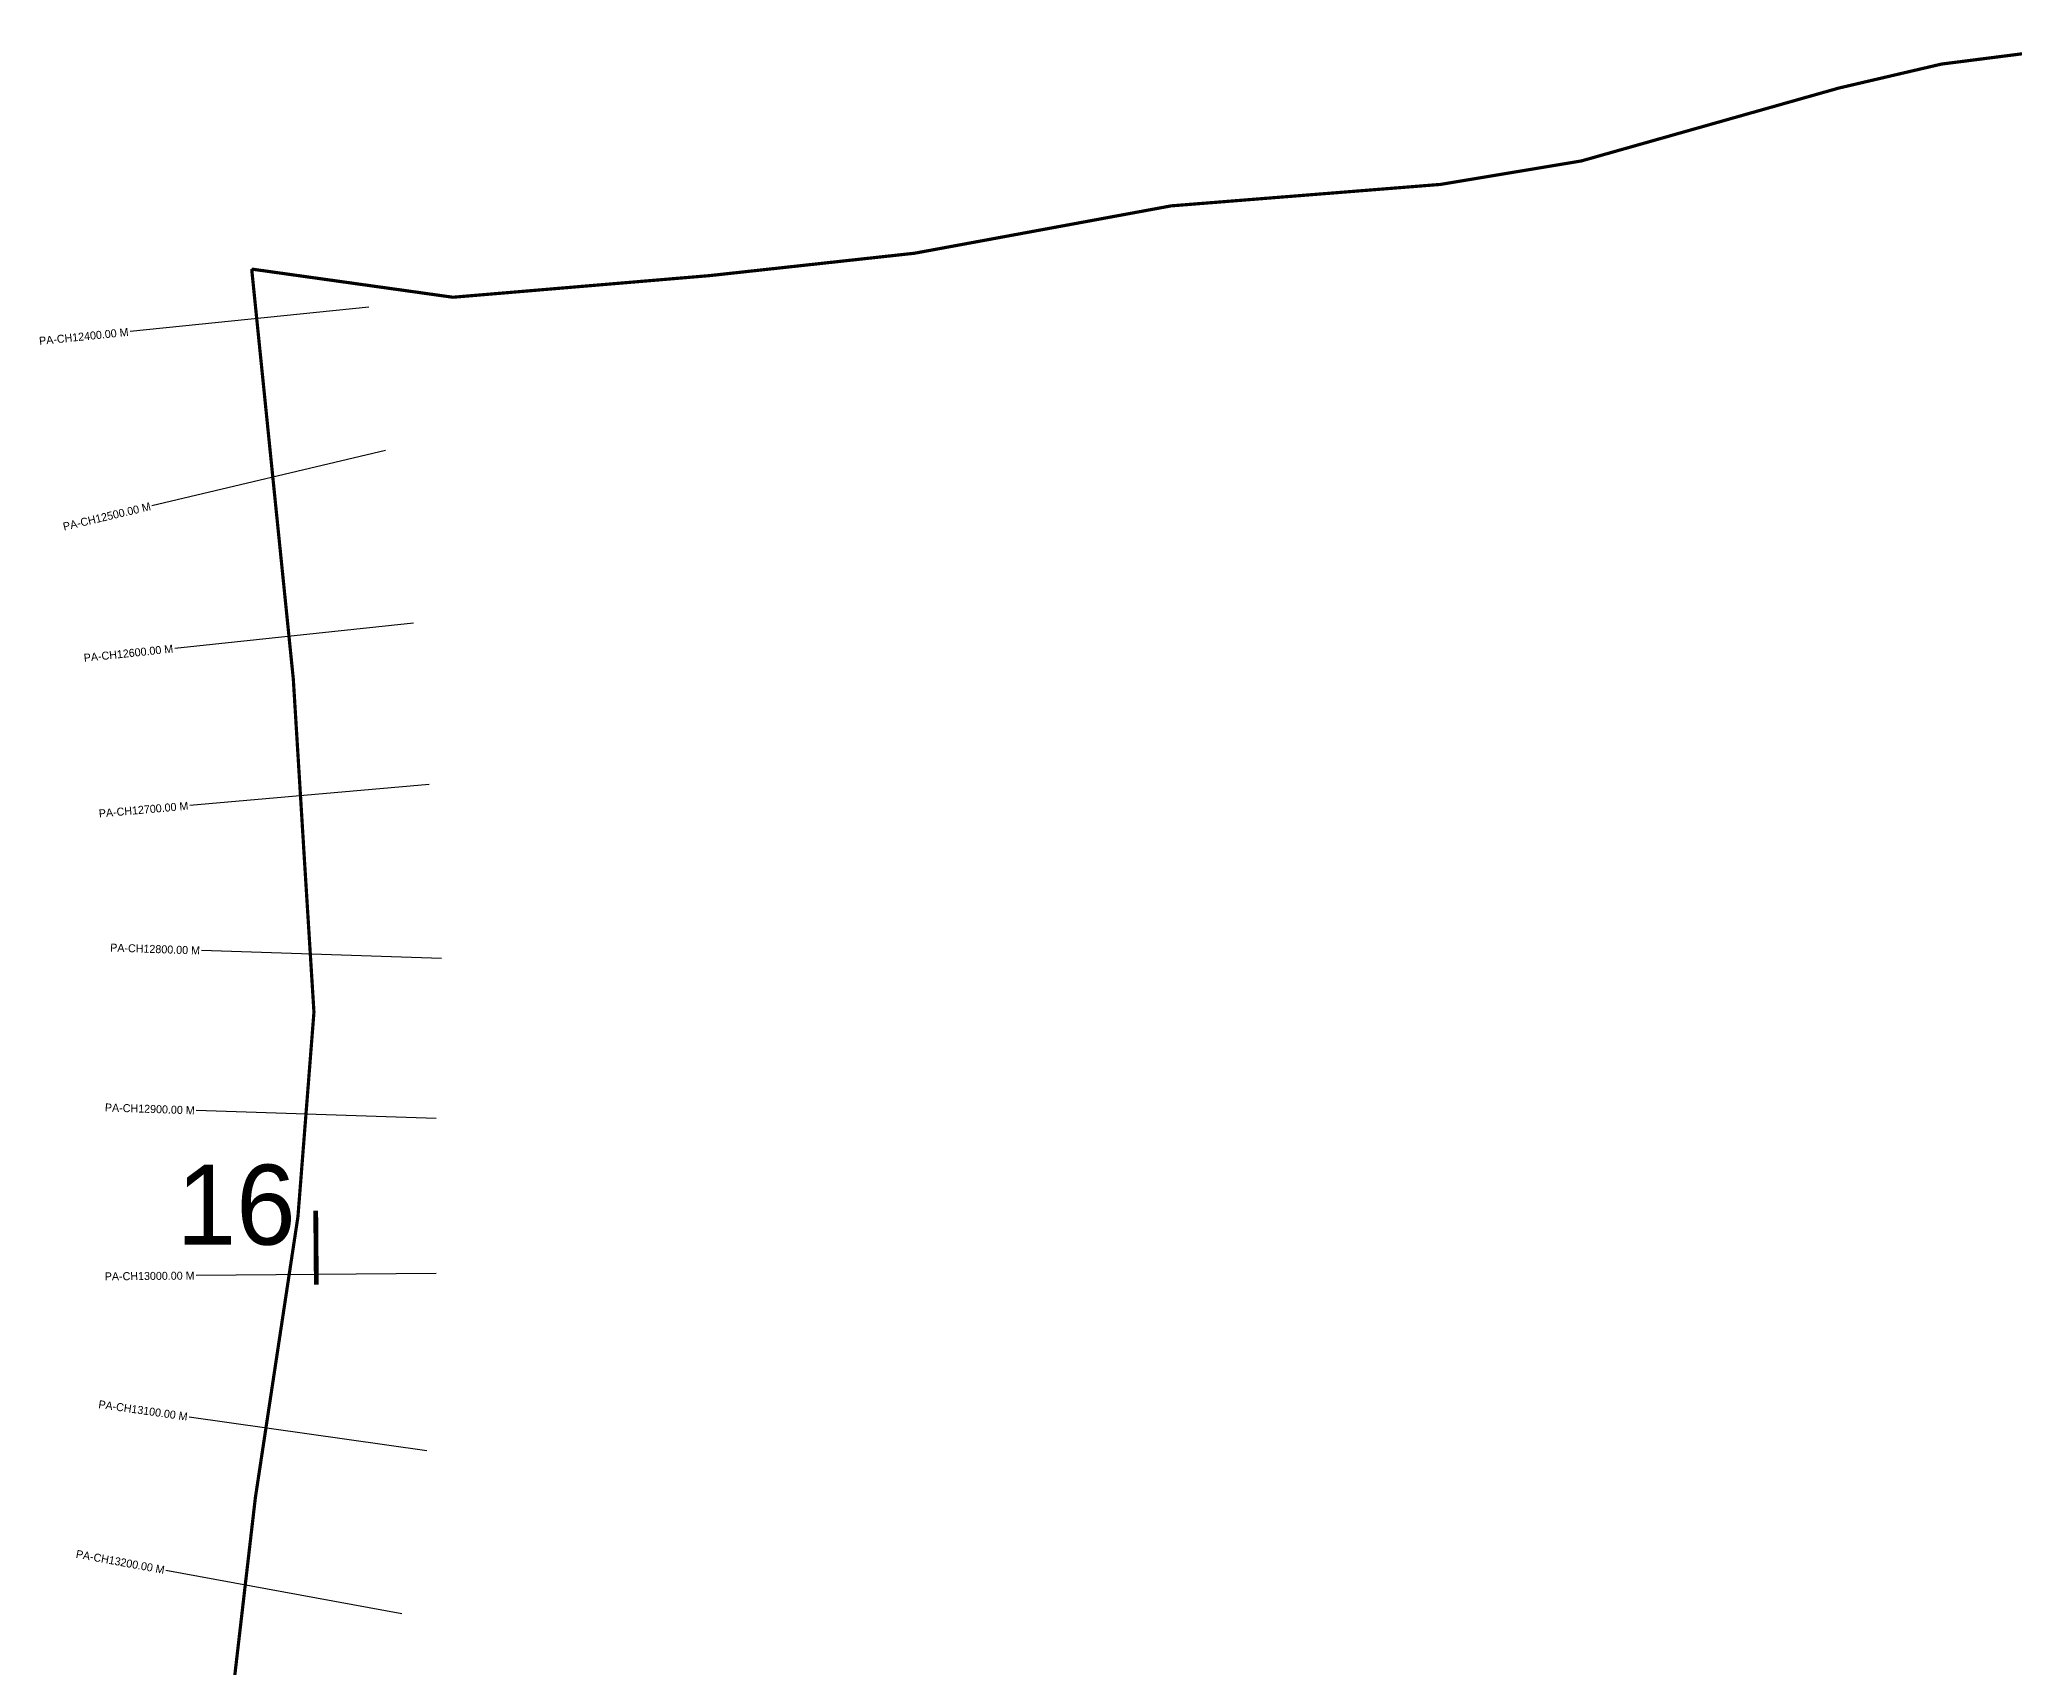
# Model space of a CAD drawing. Header units: metres. Extents: x 260752 to 263393, y 2215233 to 2217727.
# Drawn here: x 260838 to 262072, y 2216551 to 2217568 of the extents above; entities that cross this region are included whole.
import ezdxf
from ezdxf.enums import TextEntityAlignment as Align

# ---------------------------------------------------------------- set-up
doc = ezdxf.new("R2010")
doc.units = ezdxf.units.M
for name, color, linetype in [('ARTIFICIALLY PROTECTED', 4, 'Continuous'), ('CS', 134, 'Continuous'), ('CSMark', 6, 'Continuous')]:
    doc.layers.add(name, color=color, linetype=linetype)

msp = doc.modelspace()

# ---------------------------------------------------------------- linework, layer by layer
at = {"color": 6, "const_width": 2}
for points in [[(260971, 2217424.6), (261096.7, 2217407), (261256.9, 2217420.5), (261385.1, 2217434.5), (261545.5, 2217464.1), (261713.7, 2217477.5), (261801.9, 2217492.2), (261962.6, 2217537.7), (262026.8, 2217552.7), (262139, 2217567)], [(260954.8, 2216497.2), (260973.3, 2216656.9), (260999.9, 2216832.5), (261009.9, 2216960.3), (261003.4, 2217064.4), (260997, 2217168.5), (260971, 2217424.6)]]:
    msp.add_lwpolyline(points, dxfattribs=at)
at = {"layer": 'ARTIFICIALLY PROTECTED', "const_width": 3, "flags": 128}
msp.add_lwpolyline([(261011, 2216836.2), (261011.4, 2216790.1)], dxfattribs=at)
at = {"layer": 'CS'}
for p, q in [((261044.2, 2217400.8), (260895, 2217385.5)), ((261044.2, 2217400.8), (260895, 2217385.5)), ((261054.7, 2217311.3), (260908.7, 2217276.7)), ((261054.7, 2217311.3), (260908.7, 2217276.7)), ((261072.1, 2217203.3), (260922.9, 2217187.6)), ((261072.1, 2217203.3), (260922.9, 2217187.6)), ((261081.8, 2217102.5), (260932.4, 2217089.4)), ((261081.8, 2217102.5), (260932.4, 2217089.4)), ((261089.6, 2216993.8), (260939.7, 2216998.8)), ((261089.6, 2216993.8), (260939.7, 2216998.8)), ((261086.3, 2216893.9), (260936.4, 2216898.9)), ((261086.3, 2216893.9), (260936.4, 2216898.9)), ((261086.3, 2216797), (260936.3, 2216795.7)), ((261086.3, 2216797), (260936.3, 2216795.7)), ((261080.4, 2216686.2), (260931.9, 2216707.3)), ((261080.4, 2216686.2), (260931.9, 2216707.3)), ((261064.9, 2216584.3), (260917.4, 2216611.5)), ((261064.9, 2216584.3), (260917.4, 2216611.5))]:
    msp.add_line(p, q, dxfattribs=at)

# ---------------------------------------------------------------- texts
at = {"insert": (260924.1, 2216865), "char_height": 50, "attachment_point": 1}
msp.add_mtext_dynamic_manual_height_columns('16', width=84.374, gutter_width=1, heights=[0], dxfattribs=at)
at = {"layer": 'CSMark'}
for s, rotation, p in [('PA-CH12400.00 M', 5.8494, (260894, 2217385.4)), ('PA-CH12400.00 M', 5.8494, (260894, 2217385.4)), ('PA-CH12500.00 M', 13.3262, (260907.8, 2217276.5)), ('PA-CH12500.00 M', 13.3262, (260907.8, 2217276.5)), ('PA-CH12600.00 M', 6.0038, (260921.9, 2217187.5)), ('PA-CH12600.00 M', 6.0038, (260921.9, 2217187.5)), ('PA-CH12700.00 M', 5.0173, (260931.4, 2217089.3)), ('PA-CH12700.00 M', 5.0173, (260931.4, 2217089.3)), ('PA-CH12800.00 M', 358.086, (260938.7, 2216998.8)), ('PA-CH12800.00 M', 358.086, (260938.7, 2216998.8)), ('PA-CH12900.00 M', 358.086, (260935.4, 2216898.9)), ('PA-CH12900.00 M', 358.086, (260935.4, 2216898.9)), ('PA-CH13000.00 M', 0.5074, (260935.3, 2216795.7)), ('PA-CH13000.00 M', 0.5074, (260935.3, 2216795.7)), ('PA-CH13100.00 M', 351.9076, (260930.9, 2216707.5)), ('PA-CH13100.00 M', 351.9076, (260930.9, 2216707.5)), ('PA-CH13200.00 M', 349.5414, (260916.5, 2216611.7)), ('PA-CH13200.00 M', 349.5414, (260916.5, 2216611.7))]:
    msp.add_text(s, height=5, rotation=rotation, dxfattribs=at).set_placement(p, align=Align.MIDDLE_RIGHT)

doc.saveas('drawing.dxf')
